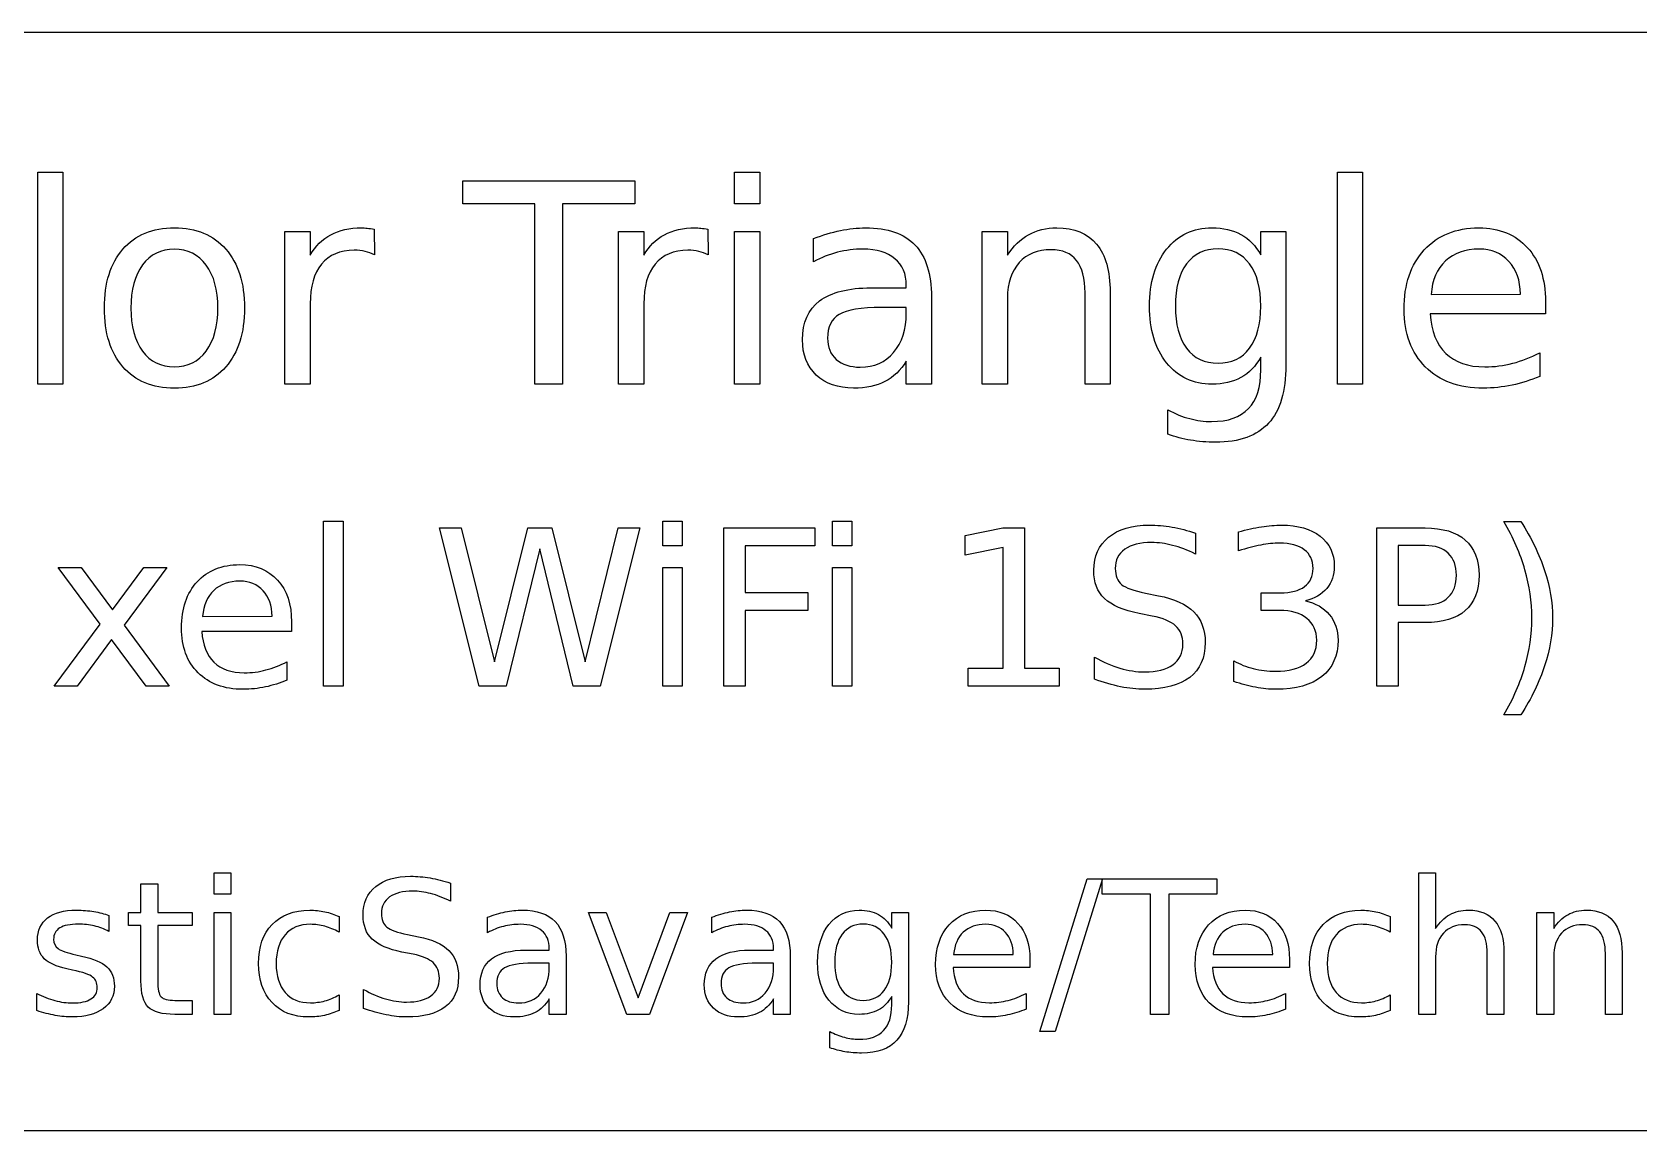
# Model space of a CAD drawing. Extents: x -55 to 123, y 94 to 249.
# Drawn here: x 23.19 to 59.75, y 94.18 to 119.18 of the extents above; entities that cross this region are included whole.
import ezdxf

# ---------------------------------------------------------------- set-up
doc = ezdxf.new("R2010")
doc.units = 0
doc.layers.get('0').update_dxf_attribs({"linetype": 'CONTINUOUS'})

msp = doc.modelspace()

# ---------------------------------------------------------------- linework, layer by layer
at = {"color": 7}
for p, q in [((-12.012783, 119.182961), (79.737214, 119.182961)), ((23.324873, 115.997253), (23.895381, 115.997253)), ((23.324873, 111.172742), (23.324873, 115.997253)), ((23.895381, 115.997253), (23.895381, 111.172742)), ((39.175066, 115.997253), (39.745574, 115.997253)), ((39.175066, 115.274817), (39.175066, 115.997253)), ((39.745574, 115.997253), (39.745574, 115.274817)), ((52.892061, 115.997253), (53.462569, 115.997253)), ((52.892061, 111.172742), (52.892061, 115.997253)), ((53.462569, 115.997253), (53.462569, 111.172742)), ((32.9894, 115.801916), (36.90544, 115.801916)), ((32.9894, 115.274817), (32.9894, 115.801916)), ((36.90544, 115.801916), (36.90544, 115.274817)), ((34.632711, 115.274817), (32.9894, 115.274817)), ((34.632711, 111.172742), (34.632711, 115.274817)), ((36.90544, 115.274817), (35.26213, 115.274817)), ((35.26213, 115.274817), (35.26213, 111.172742)), ((39.745574, 115.274817), (39.175066, 115.274817)), ((26.431661, 114.729114), (26.431661, 114.729114)), ((28.946235, 111.172741), (28.946235, 114.645398)), ((28.946235, 114.645398), (29.519844, 114.645398)), ((29.519844, 114.645398), (29.519844, 114.105896)), ((30.977119, 114.698114), (30.98022, 114.112097)), ((36.536468, 111.172741), (36.536468, 114.645398)), ((36.536468, 114.645398), (37.110077, 114.645398)), ((37.110077, 114.645398), (37.110077, 114.105896)), ((38.567352, 114.698114), (38.570453, 114.112097)), ((39.175066, 114.645398), (39.745574, 114.645398)), ((39.175066, 111.172742), (39.175066, 114.645398)), ((39.745574, 114.645398), (39.745574, 111.172742)), ((40.973408, 113.960171), (40.973408, 114.487271)), ((44.808834, 111.172742), (44.808834, 114.645398)), ((44.808834, 114.645398), (45.382442, 114.645398)), ((45.382442, 114.645398), (45.382442, 114.105896)), ((51.146432, 114.118301), (51.146432, 114.645401)), ((51.146432, 114.645401), (51.716939, 114.645401)), ((51.716939, 114.645401), (51.716939, 111.603723)), ((26.431661, 114.245422), (26.431661, 114.245422)), ((42.281856, 113.364856), (43.081807, 113.364856)), ((43.081807, 113.364856), (43.081807, 113.420666)), ((29.519844, 113.002086), (29.519844, 111.172741)), ((37.110077, 113.002086), (37.110077, 111.172741)), ((43.652315, 113.154017), (43.652315, 113.154016)), ((43.652315, 113.154016), (43.652315, 111.172742)), ((45.382442, 113.135413), (45.382442, 111.172742)), ((47.146676, 111.172742), (47.146676, 113.250134)), ((47.717183, 113.268738), (47.717183, 111.172742)), ((47.717183, 113.268738), (47.717183, 113.268738)), ((51.146432, 112.949377), (51.146432, 112.949377)), ((55.019062, 113.216028), (57.053046, 113.219128)), ((57.623554, 113.051705), (57.623554, 113.051697)), ((57.623554, 113.051697), (57.623554, 112.772644)), ((43.081807, 112.918372), (42.5144, 112.918372)), ((43.081807, 112.791248), (43.081807, 112.918372)), ((57.623554, 112.772644), (55.000458, 112.772644)), ((57.490229, 111.888982), (57.490229, 111.34948)), ((43.081807, 111.172742), (43.081807, 111.699841)), ((51.146432, 111.501407), (51.146432, 111.78356)), ((23.895381, 111.172742), (23.324873, 111.172742)), ((29.519844, 111.172741), (28.946235, 111.172741)), ((35.26213, 111.172742), (34.632711, 111.172742)), ((37.110077, 111.172741), (36.536468, 111.172741)), ((39.745574, 111.172742), (39.175066, 111.172742)), ((43.652315, 111.172742), (43.081807, 111.172742)), ((45.382442, 111.172742), (44.808834, 111.172742)), ((47.717183, 111.172742), (47.146676, 111.172742)), ((53.462569, 111.172742), (52.892061, 111.172742)), ((49.031832, 110.034828), (49.031832, 110.589833)), ((29.824044, 108.052783), (30.267773, 108.052783)), ((29.824044, 104.300385), (29.824044, 108.052783)), ((30.267773, 108.052783), (30.267773, 104.300385)), ((32.46471, 107.900855), (32.95667, 107.900855)), ((33.366637, 104.300385), (32.46471, 107.900855)), ((32.95667, 107.900855), (33.713902, 104.857457)), ((33.713902, 104.857457), (34.468723, 107.900855)), ((34.468723, 107.900855), (35.016148, 107.900855)), ((35.016148, 107.900855), (35.77338, 104.857457)), ((35.77338, 104.857457), (36.528201, 107.900855)), ((37.022572, 107.900855), (36.118234, 104.300385)), ((36.528201, 107.900855), (37.022572, 107.900855)), ((37.541059, 108.052783), (37.984787, 108.052783)), ((37.541059, 107.490888), (37.541059, 108.052783)), ((37.984787, 108.052783), (37.984787, 107.490888)), ((38.930121, 107.900855), (40.999246, 107.900855)), ((38.930121, 104.300385), (38.930121, 107.900855)), ((40.999246, 107.900855), (40.999246, 107.490888)), ((41.399566, 108.052783), (41.843294, 108.052783)), ((41.399566, 107.490888), (41.399566, 108.052783)), ((41.843294, 108.052783), (41.843294, 107.490888)), ((44.418846, 107.727222), (45.279775, 107.900855)), ((45.279775, 107.900855), (45.766912, 107.900855)), ((45.766912, 107.900855), (45.766912, 104.710352)), ((53.785373, 107.900855), (54.885047, 107.900855)), ((53.785373, 104.300385), (53.785373, 107.900855)), ((56.676842, 108.04796), (57.062693, 108.04796)), ((56.676842, 108.04796), (56.676842, 108.04796)), ((37.984787, 107.490888), (37.541059, 107.490888)), ((40.999246, 107.490888), (39.417258, 107.490888)), ((39.417258, 107.490888), (39.417258, 106.429799)), ((41.843294, 107.490888), (41.399566, 107.490888)), ((44.418846, 107.283494), (44.418846, 107.727222)), ((49.664005, 107.782697), (49.664005, 107.782688)), ((49.664005, 107.782688), (49.664005, 107.307609)), ((50.640689, 107.377543), (50.640689, 107.811625)), ((54.272509, 107.500535), (54.272509, 106.147646)), ((54.885047, 107.500535), (54.272509, 107.500535)), ((34.746053, 107.425776), (33.979175, 104.300385)), ((35.505696, 104.300385), (34.746053, 107.425776)), ((45.284599, 107.457126), (44.418846, 107.283494)), ((45.284599, 104.710352), (45.284599, 107.457126)), ((24.742873, 105.713563), (23.78307, 107.00134)), ((23.78307, 107.00134), (24.30638, 107.00134)), ((24.30638, 107.00134), (25.022615, 106.039125)), ((25.022615, 106.039125), (25.738851, 107.00134)), ((26.262161, 107.00134), (25.285476, 105.687036)), ((25.738851, 107.00134), (26.262161, 107.00134)), ((37.541059, 107.00134), (37.984787, 107.00134)), ((37.541059, 104.300385), (37.541059, 107.00134)), ((37.984787, 107.00134), (37.984787, 104.300385)), ((41.399566, 107.00134), (41.843294, 107.00134)), ((41.399566, 104.300385), (41.399566, 107.00134)), ((41.843294, 107.00134), (41.843294, 104.300385)), ((39.417258, 106.429799), (40.844905, 106.429799)), ((40.844905, 106.429799), (40.844905, 106.019832)), ((48.523334, 106.420151), (48.817545, 106.359861)), ((51.154353, 106.024655), (51.154353, 106.424975)), ((51.154353, 106.424975), (51.593258, 106.424975)), ((40.844905, 106.019832), (39.417258, 106.019832)), ((39.417258, 106.019832), (39.417258, 104.300385)), ((51.573965, 106.024655), (51.154353, 106.024655)), ((52.159976, 106.24169), (52.159976, 106.241697)), ((54.272509, 106.147646), (54.885047, 106.147646)), ((23.693842, 104.300385), (24.742873, 105.713563)), ((25.285476, 105.687036), (26.312803, 104.300385)), ((27.070035, 105.889608), (28.652023, 105.892019)), ((29.095751, 105.761798), (29.095751, 105.761795)), ((29.095751, 105.761795), (29.095751, 105.544754)), ((48.675262, 105.896849), (48.37864, 105.954729)), ((54.885047, 105.747325), (54.272509, 105.747325)), ((54.272509, 105.747325), (54.272509, 104.300385)), ((25.003323, 105.361475), (24.217152, 104.300385)), ((25.789493, 104.300385), (25.003323, 105.361475)), ((29.095751, 105.544754), (27.055566, 105.544754)), ((47.360958, 104.45955), (47.360958, 104.961156)), ((28.992054, 104.857456), (28.992054, 104.437844)), ((44.488782, 104.710352), (45.284599, 104.710352)), ((44.488782, 104.300385), (44.488782, 104.710352)), ((45.766912, 104.710352), (46.562729, 104.710352)), ((46.562729, 104.710352), (46.562729, 104.300385)), ((50.532168, 104.408906), (50.532168, 104.879161)), ((24.217152, 104.300385), (23.693842, 104.300385)), ((26.312803, 104.300385), (25.789493, 104.300385)), ((30.267773, 104.300385), (29.824044, 104.300385)), ((33.979175, 104.300385), (33.366637, 104.300385)), ((36.118234, 104.300385), (35.505696, 104.300385)), ((37.984787, 104.300385), (37.541059, 104.300385)), ((39.417258, 104.300385), (38.930121, 104.300385)), ((41.843294, 104.300385), (41.399566, 104.300385)), ((46.562729, 104.300385), (44.488782, 104.300385)), ((54.272509, 104.300385), (53.785373, 104.300385)), ((57.062693, 103.649262), (56.676842, 103.649262)), ((25.668397, 99.149432), (25.668397, 99.806757)), ((25.668397, 99.806757), (26.050804, 99.806757)), ((26.050804, 99.806757), (26.050804, 99.149432)), ((27.336514, 100.050669), (27.716852, 100.050669)), ((27.336514, 99.569045), (27.336514, 100.050669)), ((27.716852, 100.050669), (27.716852, 99.569045)), ((32.708796, 99.819159), (32.708796, 99.411949)), ((32.708796, 99.819157), (32.708796, 99.819159)), ((46.119861, 96.441588), (47.194731, 99.920445)), ((47.546131, 99.920445), (46.471261, 96.441588)), ((47.194731, 99.920445), (47.546131, 99.920445)), ((47.537863, 99.920445), (50.148557, 99.920445)), ((47.537863, 99.569045), (47.537863, 99.920445)), ((50.148557, 99.920445), (50.148557, 99.569045)), ((54.739495, 96.834328), (54.739495, 100.050669)), ((54.739495, 100.050669), (55.1219, 100.050669)), ((55.1219, 100.050669), (55.1219, 98.789765)), ((27.716852, 99.569045), (27.336514, 99.569045)), ((48.633404, 99.569045), (47.537863, 99.569045)), ((48.633404, 96.834328), (48.633404, 99.569045)), ((50.148557, 99.569045), (49.053016, 99.569045)), ((49.053016, 99.569045), (49.053016, 96.834328)), ((24.942863, 99.08122), (24.942863, 98.721552)), ((24.942863, 99.081217), (24.942863, 99.08122)), ((25.389344, 98.853843), (25.389344, 99.149432)), ((25.389344, 99.149432), (25.668397, 99.149432)), ((26.050804, 99.149432), (26.834218, 99.149432)), ((26.834218, 99.149432), (26.834218, 98.853843)), ((27.336514, 99.149432), (27.716852, 99.149432)), ((27.336514, 96.834328), (27.336514, 99.149432)), ((27.716852, 99.149432), (27.716852, 96.834328)), ((30.17665, 99.060549), (30.17665, 98.705015)), ((30.17665, 99.06054), (30.17665, 99.060549)), ((35.85279, 99.149432), (36.255866, 99.149432)), ((36.720954, 96.834328), (35.85279, 99.149432)), ((36.255866, 99.149432), (36.979336, 97.206399)), ((36.979336, 97.206399), (37.702806, 99.149432)), ((38.105882, 99.149432), (37.237718, 96.834328)), ((37.702806, 99.149432), (38.105882, 99.149432)), ((42.75056, 98.798035), (42.75056, 99.149434)), ((42.75056, 99.149434), (43.130899, 99.149434)), ((43.130899, 99.149434), (43.130899, 97.121649)), ((54.08837, 99.060549), (54.08837, 98.705015)), ((54.08837, 99.06054), (54.08837, 99.060549)), ((57.426666, 96.834328), (57.426666, 99.149432)), ((57.426666, 99.149432), (57.809072, 99.149432)), ((57.809072, 99.149432), (57.809072, 98.789765)), ((25.668397, 98.853843), (25.389344, 98.853843)), ((25.668397, 97.597073), (25.668397, 98.853843)), ((26.834218, 98.853843), (26.050804, 98.853843)), ((26.050804, 98.853843), (26.050804, 97.597073)), ((33.55422, 98.692617), (33.55422, 99.044017)), ((38.655718, 98.692617), (38.655718, 99.044017)), ((31.731078, 98.651271), (31.983259, 98.599591)), ((34.959819, 98.295737), (34.959819, 98.332947)), ((40.061317, 98.295737), (40.061317, 98.332947)), ((24.190454, 98.188246), (24.320679, 98.159306)), ((31.861303, 98.202714), (31.607055, 98.252324)), ((34.426518, 98.295737), (34.959819, 98.295737)), ((34.959819, 97.998082), (34.581548, 97.998082)), ((34.959819, 97.913332), (34.959819, 97.998082)), ((35.340158, 98.155181), (35.340158, 98.155178)), ((35.340158, 98.155178), (35.340158, 96.834328)), ((39.528016, 98.295737), (40.061317, 98.295737)), ((40.061317, 97.998082), (39.683045, 97.998082)), ((40.061317, 97.913332), (40.061317, 97.998082)), ((40.441655, 98.155181), (40.441655, 98.155178)), ((40.441655, 98.155178), (40.441655, 96.834328)), ((42.75056, 98.018752), (42.75056, 98.018752)), ((44.158224, 98.196519), (45.514213, 98.198586)), ((45.894552, 98.086967), (45.894552, 98.086965)), ((45.894552, 98.086965), (45.894552, 97.90093)), ((50.061742, 98.196519), (51.417732, 98.198586)), ((51.79807, 98.086967), (51.79807, 98.086965)), ((51.79807, 98.086965), (51.79807, 97.90093)), ((55.1219, 98.142776), (55.1219, 96.834328)), ((56.298056, 96.834328), (56.298056, 98.219257)), ((56.678394, 98.231659), (56.678394, 96.834328)), ((56.678394, 98.231659), (56.678394, 98.231659)), ((57.809072, 98.142776), (57.809072, 96.834328)), ((58.985228, 96.834328), (58.985228, 98.219257)), ((59.365566, 98.231659), (59.365566, 96.834328)), ((59.365566, 98.231659), (59.365566, 98.231659)), ((24.113973, 97.840985), (23.981681, 97.871995)), ((45.894552, 97.90093), (44.145821, 97.90093)), ((51.79807, 97.90093), (50.04934, 97.90093)), ((23.297486, 96.919075), (23.297486, 97.311816)), ((30.17665, 97.274609), (30.17665, 96.923209)), ((30.734757, 96.970751), (30.734757, 97.400699)), ((42.75056, 97.053438), (42.75056, 97.241541)), ((45.805668, 97.311816), (45.805668, 96.952148)), ((51.709187, 97.311816), (51.709187, 96.952148)), ((54.08837, 97.274609), (54.08837, 96.923209)), ((26.443543, 97.15265), (26.834217, 97.15265)), ((26.834217, 97.15265), (26.834217, 96.834328)), ((34.959819, 96.834328), (34.959819, 97.185728)), ((40.061317, 96.834328), (40.061317, 97.185728)), ((26.834217, 96.834328), (26.443543, 96.834328)), ((27.716852, 96.834328), (27.336514, 96.834328)), ((35.340158, 96.834328), (34.959819, 96.834328)), ((37.237718, 96.834328), (36.720954, 96.834328)), ((40.441655, 96.834328), (40.061317, 96.834328)), ((49.053016, 96.834328), (48.633404, 96.834328)), ((55.1219, 96.834328), (54.739495, 96.834328)), ((56.678394, 96.834328), (56.298056, 96.834328)), ((57.809072, 96.834328), (57.426666, 96.834328)), ((59.365566, 96.834328), (58.985228, 96.834328)), ((41.340827, 96.075722), (41.340827, 96.445726)), ((46.471261, 96.441588), (46.119861, 96.441588)), ((114.93848, 94.182959), (-47.214053, 94.182961))]:
    msp.add_line(p, q, dxfattribs=at)
for points in [[(25.259639, 114.245422), (25.542826, 114.567884), (25.9335, 114.729114), (26.431661, 114.729114)], [(26.431661, 114.729114), (26.927754, 114.729114), (27.317395, 114.567884), (27.600582, 114.245422)], [(29.519844, 114.105896), (29.639733, 114.316736), (29.795796, 114.472799), (29.988032, 114.574084)], [(29.988032, 114.574084), (30.180269, 114.677438), (30.413846, 114.729114), (30.688765, 114.729114)], [(30.688765, 114.729114), (30.728038, 114.729114), (30.771446, 114.726014), (30.818989, 114.719814)], [(30.818989, 114.719814), (30.866529, 114.715681), (30.919239, 114.708448), (30.977119, 114.698114)], [(37.110077, 114.105896), (37.229966, 114.316736), (37.386029, 114.472799), (37.578265, 114.574084)], [(37.578265, 114.574084), (37.770502, 114.677438), (38.004079, 114.729114), (38.278998, 114.729114)], [(38.278998, 114.729114), (38.318271, 114.729114), (38.361679, 114.726014), (38.409222, 114.719814)], [(38.409222, 114.719814), (38.456762, 114.715681), (38.509472, 114.708448), (38.567352, 114.698114)], [(40.973408, 114.487271), (41.182181, 114.567887), (41.384752, 114.627831), (41.581123, 114.667105)], [(41.581123, 114.667105), (41.777494, 114.708445), (41.968697, 114.729115), (42.154732, 114.729115)], [(42.154732, 114.729115), (42.657027, 114.729115), (43.032197, 114.598891), (43.280244, 114.338441)], [(45.382442, 114.105896), (45.518868, 114.314669), (45.679065, 114.470732), (45.863033, 114.574084)], [(45.863033, 114.574084), (46.049068, 114.677438), (46.263009, 114.729114), (46.504854, 114.729114)], [(46.504854, 114.729114), (46.903796, 114.729114), (47.205586, 114.605091), (47.410225, 114.357043)], [(49.003927, 114.242325), (49.264376, 114.566853), (49.607507, 114.729117), (50.033321, 114.729117)], [(50.033321, 114.729117), (50.289636, 114.729117), (50.509778, 114.678474), (50.693746, 114.577188)], [(50.693746, 114.577188), (50.877714, 114.475902), (51.028609, 114.32294), (51.146432, 114.118301)], [(54.864033, 114.226827), (55.172024, 114.561691), (55.586469, 114.729122), (56.107367, 114.729122)], [(56.107367, 114.729122), (56.574522, 114.729122), (56.943492, 114.578227), (57.214277, 114.276436)], [(24.837959, 112.905969), (24.837959, 113.476477), (24.978519, 113.922962), (25.259639, 114.245422)], [(26.431661, 114.245422), (26.125736, 114.245422), (25.883891, 114.125533), (25.706124, 113.885754)], [(27.154097, 113.882654), (26.97633, 114.1245), (26.735518, 114.245422), (26.431661, 114.245422)], [(27.600582, 114.245422), (27.883769, 113.922962), (28.025362, 113.476477), (28.025362, 112.905969)], [(30.521333, 114.220617), (30.198872, 114.220617), (29.950825, 114.115197), (29.777192, 113.904357)], [(30.76938, 114.192707), (30.694966, 114.211314), (30.612284, 114.220617), (30.521333, 114.220617)], [(30.98022, 114.112097), (30.91614, 114.149304), (30.84586, 114.176174), (30.76938, 114.192707)], [(38.111566, 114.220617), (37.789105, 114.220617), (37.541058, 114.115197), (37.367425, 113.904357)], [(38.359613, 114.192707), (38.285199, 114.211314), (38.202517, 114.220617), (38.111566, 114.220617)], [(38.570453, 114.112097), (38.506373, 114.149304), (38.436093, 114.176174), (38.359613, 114.192707)], [(41.516011, 114.174112), (41.327909, 114.126572), (41.147041, 114.055259), (40.973408, 113.960171)], [(42.09582, 114.245422), (41.897383, 114.245422), (41.704113, 114.221652), (41.516011, 114.174112)], [(42.821358, 114.028381), (42.649792, 114.173075), (42.407946, 114.245422), (42.09582, 114.245422)], [(43.280244, 114.338441), (43.528291, 114.077992), (43.652315, 113.683184), (43.652315, 113.154017)], [(46.37773, 114.23302), (46.069739, 114.23302), (45.82686, 114.134835), (45.649093, 113.938464)], [(46.954439, 113.988074), (46.826282, 114.151372), (46.634045, 114.23302), (46.37773, 114.23302)], [(47.410225, 114.357043), (47.614864, 114.111064), (47.717183, 113.748296), (47.717183, 113.268738)], [(48.613253, 112.94938), (48.613253, 113.486816), (48.743478, 113.917797), (49.003927, 114.242325)], [(50.172848, 114.251623), (49.866923, 114.251623), (49.628178, 114.137935), (49.456612, 113.910559)], [(50.889083, 113.910559), (50.719584, 114.137935), (50.480839, 114.251623), (50.172848, 114.251623)], [(54.405146, 112.874971), (54.405146, 113.443412), (54.558108, 113.894031), (54.864033, 114.226827)], [(56.113569, 114.245422), (55.795242, 114.245422), (55.53996, 114.155505), (55.347724, 113.975671)], [(56.789496, 113.96637), (56.619997, 114.152405), (56.394688, 114.245422), (56.113569, 114.245422)], [(57.214277, 114.276436), (57.487128, 113.976713), (57.623554, 113.568469), (57.623554, 113.051705)], [(25.706124, 113.885754), (25.528357, 113.648043), (25.439473, 113.321448), (25.439473, 112.905969)], [(27.420748, 112.905969), (27.420748, 113.317314), (27.331864, 113.642876), (27.154097, 113.882654)], [(29.777192, 113.904357), (29.605627, 113.695585), (29.519844, 113.394828), (29.519844, 113.002086)], [(37.367425, 113.904357), (37.19586, 113.695585), (37.110077, 113.394828), (37.110077, 113.002086)], [(43.081807, 113.420666), (43.081807, 113.683183), (42.994991, 113.885755), (42.821358, 114.028381)], [(45.649093, 113.938464), (45.471326, 113.742094), (45.382442, 113.474411), (45.382442, 113.135413)], [(47.146676, 113.250134), (47.146676, 113.578796), (47.082597, 113.824776), (46.954439, 113.988074)], [(49.456612, 113.910559), (49.287113, 113.683183), (49.202364, 113.362789), (49.202364, 112.949377)], [(51.146432, 112.949377), (51.146432, 113.362789), (51.060649, 113.683183), (50.889083, 113.910559)], [(55.347724, 113.975671), (55.157555, 113.795837), (55.048001, 113.542623), (55.019062, 113.216028)], [(57.053046, 113.219128), (57.048913, 113.531254), (56.961063, 113.780335), (56.789496, 113.96637)], [(41.109834, 113.0672), (41.372351, 113.265638), (41.763025, 113.364856), (42.281856, 113.364856)], [(40.71916, 112.183533), (40.71916, 112.574207), (40.849385, 112.868762), (41.109834, 113.0672)], [(49.003927, 111.659537), (48.743478, 111.984065), (48.613253, 112.414013), (48.613253, 112.94938)], [(49.202364, 112.949377), (49.202364, 112.538033), (49.287113, 112.218673), (49.456612, 111.991296)], [(50.889083, 111.991296), (51.060649, 112.218673), (51.146432, 112.538033), (51.146432, 112.949377)], [(25.259639, 111.566516), (24.978519, 111.891044), (24.837959, 112.337529), (24.837959, 112.905969)], [(25.439473, 112.905969), (25.439473, 112.490491), (25.527323, 112.162862), (25.703023, 111.923083)], [(27.154097, 111.926184), (27.331864, 112.165963), (27.420748, 112.492558), (27.420748, 112.905969)], [(28.025362, 112.905969), (28.025362, 112.337529), (27.883769, 111.891044), (27.600582, 111.566516)], [(41.556318, 112.760242), (41.378551, 112.654822), (41.289668, 112.474988), (41.289668, 112.22074)], [(42.5144, 112.918372), (42.053446, 112.918372), (41.734085, 112.865662), (41.556318, 112.760242)], [(42.793452, 111.895178), (42.985689, 112.120488), (43.081807, 112.419178), (43.081807, 112.791248)], [(54.888837, 111.566524), (54.566376, 111.888985), (54.405146, 112.325134), (54.405146, 112.874971)], [(55.000458, 112.772644), (55.025265, 112.379904), (55.143087, 112.08018), (55.353925, 111.873474)], [(41.289668, 112.22074), (41.289668, 112.018168), (41.355814, 111.856938), (41.488106, 111.737048)], [(25.703023, 111.923083), (25.88079, 111.685372), (26.123669, 111.566516), (26.431661, 111.566516)], [(26.431661, 111.566516), (26.735518, 111.566516), (26.97633, 111.686406), (27.154097, 111.926184)], [(41.032319, 111.380481), (40.823546, 111.580986), (40.71916, 111.84867), (40.71916, 112.183533)], [(42.033809, 111.560315), (42.350068, 111.560315), (42.603283, 111.671936), (42.793452, 111.895178)], [(49.456612, 111.991296), (49.628178, 111.76392), (49.866923, 111.650232), (50.172848, 111.650232)], [(50.172848, 111.650232), (50.480839, 111.650232), (50.719584, 111.76392), (50.889083, 111.991296)], [(55.353925, 111.873474), (55.566832, 111.668836), (55.862421, 111.566516), (56.240693, 111.566516)], [(56.876313, 111.647136), (57.083018, 111.700883), (57.287657, 111.781498), (57.490229, 111.888982)], [(26.431661, 111.082825), (25.9335, 111.082825), (25.542826, 111.244056), (25.259639, 111.566516)], [(27.600582, 111.566516), (27.317395, 111.244056), (26.927754, 111.082825), (26.431661, 111.082825)], [(41.488106, 111.737048), (41.622465, 111.619226), (41.804366, 111.560315), (42.033809, 111.560315)], [(43.081807, 111.699841), (42.951582, 111.489002), (42.789318, 111.332939), (42.595015, 111.231653)], [(50.033321, 111.172745), (49.607507, 111.172745), (49.264376, 111.335009), (49.003927, 111.659537)], [(51.146432, 111.78356), (51.028609, 111.578922), (50.877714, 111.425959), (50.693746, 111.324673)], [(50.867379, 110.61774), (51.053414, 110.812044), (51.146432, 111.106599), (51.146432, 111.501407)], [(51.716939, 111.603723), (51.716939, 111.012545), (51.585681, 110.573296), (51.323165, 110.285974)], [(56.206586, 111.082833), (55.652615, 111.082833), (55.213365, 111.244064), (54.888837, 111.566524)], [(56.240693, 111.566516), (56.459801, 111.566516), (56.671674, 111.59339), (56.876313, 111.647136)], [(41.88188, 111.082825), (41.526346, 111.082825), (41.243159, 111.182044), (41.032319, 111.380481)], [(42.595015, 111.231653), (42.400712, 111.132435), (42.163, 111.082825), (41.88188, 111.082825)], [(50.693746, 111.324673), (50.509778, 111.223388), (50.289636, 111.172745), (50.033321, 111.172745)], [(56.86081, 111.151043), (56.645836, 111.10557), (56.427761, 111.082833), (56.206586, 111.082833)], [(57.490229, 111.34948), (57.28559, 111.262664), (57.075784, 111.196518), (56.86081, 111.151043)], [(49.031832, 110.589833), (49.199263, 110.498883), (49.364628, 110.431703), (49.527926, 110.388294)], [(50.02712, 110.323184), (50.401257, 110.323184), (50.681344, 110.42137), (50.867379, 110.61774)], [(49.54963, 109.898402), (49.371863, 109.927342), (49.199263, 109.972818), (49.031832, 110.034828)], [(49.527926, 110.388294), (49.691223, 110.344888), (49.857621, 110.323184), (50.02712, 110.323184)], [(51.323165, 110.285974), (51.060648, 109.996586), (50.658606, 109.851892), (50.117037, 109.851892)], [(50.117037, 109.851892), (49.916532, 109.851892), (49.727397, 109.867396), (49.54963, 109.898402)], [(47.681697, 107.691057), (47.906776, 107.874337), (48.216261, 107.965976), (48.61015, 107.965976)], [(48.61015, 107.965976), (48.778959, 107.965976), (48.950984, 107.950703), (49.126225, 107.920156)], [(49.126225, 107.920156), (49.301466, 107.88961), (49.480726, 107.84379), (49.664005, 107.782697)], [(50.640689, 107.811625), (50.825576, 107.863072), (50.998405, 107.901657), (51.159176, 107.92738)], [(51.159176, 107.92738), (51.321555, 107.9531), (51.474287, 107.96596), (51.617373, 107.96596)], [(51.617373, 107.96596), (51.987147, 107.96596), (52.279751, 107.881555), (52.495184, 107.712745)], [(54.885047, 107.900855), (55.288582, 107.900855), (55.593244, 107.809216), (55.799031, 107.625936)], [(57.154333, 106.950697), (57.049832, 107.312433), (56.890668, 107.678187), (56.676842, 108.04796)], [(57.062693, 108.04796), (57.30385, 107.66854), (57.483913, 107.297159), (57.602884, 106.933816)], [(47.346489, 106.938648), (47.346489, 107.256976), (47.458225, 107.507779), (47.681697, 107.691057)], [(48.665616, 107.570468), (48.400343, 107.570468), (48.19536, 107.519022), (48.050666, 107.416128)], [(49.140695, 107.505358), (48.976708, 107.548765), (48.818349, 107.570468), (48.665616, 107.570468)], [(49.664005, 107.307609), (49.479118, 107.396033), (49.304681, 107.46195), (49.140695, 107.505358)], [(51.144706, 107.51259), (50.991973, 107.48365), (50.823968, 107.438635), (50.640689, 107.377543)], [(51.573965, 107.556), (51.440525, 107.556), (51.297439, 107.54153), (51.144706, 107.51259)], [(52.13586, 107.406482), (52.005635, 107.506161), (51.818337, 107.556), (51.573965, 107.556)], [(52.495184, 107.712745), (52.710617, 107.545543), (52.818334, 107.318856), (52.818334, 107.032684)], [(55.410769, 107.32449), (55.286975, 107.441854), (55.111734, 107.500535), (54.885047, 107.500535)], [(55.799031, 107.625936), (56.006426, 107.444265), (56.110123, 107.177385), (56.110123, 106.825296)], [(48.050666, 107.416128), (47.90758, 107.313234), (47.836037, 107.166933), (47.836037, 106.977223)], [(52.333609, 106.982047), (52.333609, 107.166934), (52.267693, 107.308412), (52.13586, 107.406482)], [(55.596459, 106.825296), (55.596459, 107.04073), (55.534562, 107.207128), (55.410769, 107.32449)], [(26.949457, 106.675782), (27.189006, 106.936232), (27.511352, 107.066456), (27.916495, 107.066456)], [(27.916495, 107.066456), (28.279838, 107.066456), (28.566814, 106.949093), (28.777424, 106.714367)], [(47.590057, 106.29476), (47.427678, 106.449101), (47.346489, 106.66373), (47.346489, 106.938648)], [(47.836037, 106.977223), (47.836037, 106.818059), (47.883464, 106.697481), (47.978319, 106.615487)], [(52.143095, 106.567257), (52.270104, 106.66372), (52.333609, 106.801983), (52.333609, 106.982047)], [(52.818334, 107.032684), (52.818334, 106.833328), (52.76126, 106.664518), (52.647112, 106.526255)], [(55.410769, 106.32369), (55.534562, 106.441053), (55.596459, 106.608255), (55.596459, 106.825296)], [(56.110123, 106.825296), (56.110123, 106.469992), (56.006426, 106.201504), (55.799031, 106.019832)], [(57.313496, 105.851023), (57.313496, 106.222405), (57.260442, 106.588963), (57.154333, 106.950697)], [(57.602884, 106.933816), (57.723462, 106.570474), (57.783751, 106.209543), (57.783751, 105.851023)], [(26.592545, 105.624338), (26.592545, 106.066459), (26.711516, 106.41694), (26.949457, 106.675782)], [(27.325661, 106.480442), (27.177752, 106.340571), (27.092543, 106.143626), (27.070035, 105.889608)], [(27.921318, 106.690248), (27.673731, 106.690248), (27.475178, 106.620313), (27.325661, 106.480442)], [(28.44704, 106.473207), (28.315207, 106.617901), (28.139967, 106.690248), (27.921318, 106.690248)], [(28.652023, 105.892019), (28.648808, 106.134784), (28.58048, 106.328513), (28.44704, 106.473207)], [(28.777424, 106.714367), (28.989642, 106.481249), (29.095751, 106.163726), (29.095751, 105.761798)], [(47.978319, 106.615487), (48.074782, 106.535102), (48.256453, 106.46999), (48.523334, 106.420151)], [(51.593258, 106.424975), (51.832807, 106.424975), (52.016086, 106.472403), (52.143095, 106.567257)], [(52.647112, 106.526255), (52.532965, 106.389599), (52.370586, 106.294744), (52.159976, 106.24169)], [(48.37864, 105.954729), (48.015297, 106.027077), (47.752436, 106.14042), (47.590057, 106.29476)], [(48.817545, 106.359861), (49.180888, 106.29073), (49.448571, 106.168544), (49.620596, 105.993303)], [(52.193738, 105.843787), (52.045829, 105.964366), (51.839238, 106.024655), (51.573965, 106.024655)], [(52.159976, 106.241697), (52.393094, 106.191857), (52.574765, 106.08816), (52.70499, 105.930604)], [(54.885047, 106.147646), (55.111734, 106.147646), (55.286975, 106.206328), (55.410769, 106.32369)], [(55.799031, 106.019832), (55.593244, 105.838161), (55.288582, 105.747325), (54.885047, 105.747325)], [(49.208219, 105.672573), (49.100502, 105.772251), (48.92285, 105.84701), (48.675262, 105.896849)], [(49.372205, 105.257783), (49.372205, 105.434632), (49.317543, 105.572895), (49.208219, 105.672573)], [(49.620596, 105.993303), (49.794229, 105.819671), (49.881046, 105.586553), (49.881046, 105.293949)], [(52.418014, 105.347004), (52.418014, 105.559222), (52.343255, 105.724817), (52.193738, 105.843787)], [(52.70499, 105.930604), (52.836823, 105.773049), (52.902739, 105.578516), (52.902739, 105.347005)], [(57.154333, 104.746525), (57.260442, 105.111476), (57.313496, 105.479642), (57.313496, 105.851023)], [(57.783751, 105.851023), (57.783751, 105.490896), (57.723462, 105.128357), (57.602884, 104.763406)], [(26.968749, 104.606657), (26.717946, 104.857461), (26.592545, 105.196688), (26.592545, 105.624338)], [(27.055566, 105.544754), (27.074859, 105.239289), (27.166499, 105.006171), (27.330484, 104.845399)], [(49.881046, 105.293949), (49.881046, 104.945076), (49.763683, 104.680607), (49.528957, 104.500543)], [(52.176857, 104.821283), (52.337628, 104.941861), (52.418014, 105.117102), (52.418014, 105.347004)], [(52.902739, 105.347005), (52.902739, 104.991701), (52.780553, 104.716783), (52.53618, 104.522249)], [(47.360958, 104.961156), (47.558707, 104.850224), (47.752436, 104.766623), (47.942146, 104.710353)], [(49.145518, 104.789939), (49.296643, 104.899264), (49.372205, 105.055212), (49.372205, 105.257783)], [(27.993665, 104.230453), (27.562798, 104.230453), (27.22116, 104.355855), (26.968749, 104.606657)], [(27.330484, 104.845399), (27.496079, 104.686236), (27.725981, 104.606654), (28.020192, 104.606654)], [(28.020192, 104.606654), (28.19061, 104.606654), (28.355401, 104.627554), (28.514564, 104.669354)], [(28.514564, 104.669354), (28.675335, 104.711154), (28.834498, 104.773855), (28.992054, 104.857456)], [(47.942146, 104.710353), (48.131856, 104.654087), (48.31835, 104.625953), (48.501629, 104.625953)], [(48.501629, 104.625953), (48.779763, 104.625953), (48.994393, 104.680615), (49.145518, 104.789939)], [(50.532168, 104.879161), (50.667216, 104.800384), (50.815126, 104.740899), (50.975897, 104.700705)], [(50.975897, 104.700705), (51.136668, 104.660512), (51.304673, 104.640415), (51.479914, 104.640415)], [(51.479914, 104.640415), (51.785379, 104.640415), (52.017694, 104.700705), (52.176857, 104.821283)], [(56.676842, 103.649262), (56.890668, 104.017428), (57.049832, 104.383183), (57.154333, 104.746525)], [(57.602884, 104.763406), (57.483913, 104.398456), (57.30385, 104.027074), (57.062693, 103.649262)], [(28.502506, 104.283503), (28.335304, 104.248137), (28.16569, 104.230453), (27.993665, 104.230453)], [(28.992054, 104.437844), (28.832891, 104.37032), (28.669708, 104.318873), (28.502506, 104.283503)], [(47.956615, 104.288328), (47.765298, 104.326915), (47.566745, 104.383989), (47.360958, 104.45955)], [(48.501629, 104.230448), (48.331212, 104.230448), (48.14954, 104.249742), (47.956615, 104.288328)], [(49.528957, 104.500543), (49.295839, 104.32048), (48.953396, 104.230448), (48.501629, 104.230448)], [(51.026539, 104.27627), (50.867376, 104.30521), (50.702585, 104.349422), (50.532168, 104.408906)], [(51.494383, 104.23045), (51.343258, 104.23045), (51.18731, 104.245724), (51.026539, 104.27627)], [(52.53618, 104.522249), (52.291808, 104.327717), (51.944542, 104.23045), (51.494383, 104.23045)], [(31.009675, 99.740605), (31.2026, 99.897701), (31.467873, 99.976249), (31.805492, 99.976249)], [(31.805492, 99.976249), (31.950186, 99.976249), (32.097636, 99.963159), (32.247843, 99.936979)], [(32.247843, 99.936979), (32.398049, 99.910799), (32.5517, 99.871525), (32.708796, 99.819157)], [(30.722354, 99.095683), (30.722354, 99.368535), (30.818128, 99.583509), (31.009675, 99.740605)], [(31.325935, 99.504965), (31.20329, 99.416771), (31.141967, 99.29137), (31.141967, 99.128761)], [(31.853035, 99.637257), (31.625658, 99.637257), (31.449958, 99.59316), (31.325935, 99.504965)], [(32.260245, 99.581447), (32.119685, 99.618654), (31.983948, 99.637257), (31.853035, 99.637257)], [(32.708796, 99.411949), (32.550322, 99.487741), (32.400805, 99.544241), (32.260245, 99.581447)], [(23.545532, 99.02748), (23.699873, 99.145992), (23.918981, 99.205247), (24.202857, 99.205247)], [(24.202857, 99.205247), (24.343416, 99.205247), (24.475708, 99.194911), (24.599732, 99.174237)], [(24.599732, 99.174237), (24.723755, 99.153564), (24.838132, 99.122557), (24.942863, 99.081217)], [(28.655295, 98.880709), (28.863379, 99.097061), (29.147944, 99.205237), (29.50899, 99.205237)], [(29.50899, 99.205237), (29.626123, 99.205237), (29.740501, 99.192834), (29.852122, 99.168027)], [(29.852122, 99.168027), (29.963743, 99.144601), (30.071919, 99.108772), (30.17665, 99.06054)], [(30.931127, 98.543779), (30.791945, 98.676071), (30.722354, 98.860039), (30.722354, 99.095683)], [(31.141967, 99.128761), (31.141967, 98.992335), (31.182619, 98.888982), (31.263923, 98.818702)], [(33.55422, 99.044017), (33.693402, 99.097764), (33.82845, 99.137727), (33.959363, 99.163906)], [(33.959363, 99.163906), (34.090277, 99.191466), (34.217746, 99.205246), (34.341769, 99.205246)], [(34.341769, 99.205246), (34.676632, 99.205246), (34.926746, 99.11843), (35.092111, 98.944797)], [(38.655718, 99.044017), (38.7949, 99.097764), (38.929948, 99.137727), (39.060861, 99.163906)], [(39.060861, 99.163906), (39.191775, 99.191466), (39.319244, 99.205246), (39.443267, 99.205246)], [(39.443267, 99.205246), (39.77813, 99.205246), (40.028244, 99.11843), (40.193608, 98.944797)], [(41.322224, 98.880717), (41.495857, 99.097069), (41.724611, 99.205245), (42.008487, 99.205245)], [(42.008487, 99.205245), (42.179364, 99.205245), (42.326125, 99.171483), (42.44877, 99.103959)], [(42.44877, 99.103959), (42.571415, 99.036435), (42.672012, 98.934461), (42.75056, 98.798035)], [(44.054871, 98.870382), (44.260198, 99.093624), (44.536495, 99.205245), (44.883761, 99.205245)], [(44.883761, 99.205245), (45.195198, 99.205245), (45.441177, 99.104649), (45.6217, 98.903455)], [(49.958389, 98.870382), (50.163717, 99.093624), (50.440014, 99.205245), (50.787279, 99.205245)], [(50.787279, 99.205245), (51.098716, 99.205245), (51.344696, 99.104649), (51.525219, 98.903455)], [(52.567016, 98.880709), (52.775099, 99.097061), (53.059664, 99.205237), (53.42071, 99.205237)], [(53.42071, 99.205237), (53.537843, 99.205237), (53.652221, 99.192834), (53.763842, 99.168027)], [(53.763842, 99.168027), (53.875463, 99.144601), (53.983639, 99.108772), (54.08837, 99.06054)], [(55.1219, 98.789765), (55.212851, 98.928947), (55.319649, 99.032988), (55.442294, 99.10189)], [(55.442294, 99.10189), (55.566317, 99.170792), (55.708944, 99.205243), (55.870175, 99.205243)], [(55.870175, 99.205243), (56.136136, 99.205243), (56.33733, 99.122561), (56.473755, 98.957196)], [(57.809072, 98.789765), (57.900023, 98.928947), (58.006821, 99.032988), (58.129466, 99.10189)], [(58.129466, 99.10189), (58.253489, 99.170792), (58.396116, 99.205243), (58.557347, 99.205243)], [(58.557347, 99.205243), (58.823308, 99.205243), (59.024502, 99.122561), (59.160927, 98.957196)], [(23.314022, 98.523118), (23.314022, 98.740848), (23.391192, 98.908969), (23.545532, 99.02748)], [(23.822518, 98.800095), (23.728811, 98.742215), (23.681958, 98.655399), (23.681958, 98.539646)], [(24.248332, 98.886915), (24.059541, 98.886915), (23.917603, 98.857975), (23.822518, 98.800095)], [(24.608, 98.845575), (24.492245, 98.873135), (24.372355, 98.886915), (24.248332, 98.886915)], [(24.942863, 98.721552), (24.835376, 98.776672), (24.723755, 98.818013), (24.608, 98.845575)], [(28.345237, 97.989807), (28.345237, 98.36739), (28.44859, 98.664357), (28.655295, 98.880709)], [(29.525527, 98.882777), (29.278858, 98.882777), (29.08731, 98.804229), (28.950885, 98.647133)], [(29.852122, 98.837307), (29.744635, 98.867621), (29.63577, 98.882777), (29.525527, 98.882777)], [(30.17665, 98.705015), (30.069163, 98.764269), (29.960987, 98.808366), (29.852122, 98.837307)], [(31.263923, 98.818702), (31.346606, 98.7498), (31.502324, 98.69399), (31.731078, 98.651271)], [(33.915955, 98.835244), (33.790554, 98.803551), (33.669975, 98.756009), (33.55422, 98.692617)], [(34.302495, 98.882784), (34.170203, 98.882784), (34.041356, 98.866938), (33.915955, 98.835244)], [(34.786186, 98.73809), (34.671809, 98.834553), (34.510579, 98.882784), (34.302495, 98.882784)], [(34.959819, 98.332947), (34.959819, 98.507958), (34.901941, 98.643006), (34.786186, 98.73809)], [(35.092111, 98.944797), (35.257476, 98.771165), (35.340158, 98.507959), (35.340158, 98.155181)], [(39.017453, 98.835244), (38.892052, 98.803551), (38.771473, 98.756009), (38.655718, 98.692617)], [(39.403993, 98.882784), (39.271701, 98.882784), (39.142854, 98.866938), (39.017453, 98.835244)], [(39.887684, 98.73809), (39.773307, 98.834553), (39.612076, 98.882784), (39.403993, 98.882784)], [(40.061317, 98.332947), (40.061317, 98.507958), (40.003439, 98.643006), (39.887684, 98.73809)], [(40.193608, 98.944797), (40.358973, 98.771165), (40.441655, 98.507959), (40.441655, 98.155181)], [(41.061774, 98.018754), (41.061774, 98.377044), (41.148591, 98.664365), (41.322224, 98.880717)], [(42.101504, 98.886916), (41.897555, 98.886916), (41.738391, 98.811124), (41.624014, 98.65954)], [(42.578994, 98.65954), (42.465995, 98.811124), (42.306832, 98.886916), (42.101504, 98.886916)], [(43.748946, 97.969145), (43.748946, 98.348106), (43.850921, 98.648518), (44.054871, 98.870382)], [(44.377332, 98.702948), (44.250552, 98.583059), (44.177516, 98.414249), (44.158224, 98.196519)], [(44.887895, 98.882782), (44.675677, 98.882782), (44.505489, 98.822838), (44.377332, 98.702948)], [(45.338513, 98.696747), (45.225514, 98.820771), (45.075308, 98.882782), (44.887895, 98.882782)], [(45.514213, 98.198586), (45.51148, 98.40667), (45.452913, 98.572724), (45.338513, 98.696747)], [(45.6217, 98.903455), (45.803601, 98.703639), (45.894552, 98.431477), (45.894552, 98.086967)], [(49.652465, 97.969145), (49.652465, 98.348106), (49.75444, 98.648518), (49.958389, 98.870382)], [(50.28085, 98.702948), (50.154071, 98.583059), (50.081035, 98.414249), (50.061742, 98.196519)], [(50.791414, 98.882782), (50.579196, 98.882782), (50.409008, 98.822838), (50.28085, 98.702948)], [(51.242032, 98.696747), (51.129033, 98.820771), (50.978827, 98.882782), (50.791414, 98.882782)], [(51.417732, 98.198586), (51.414999, 98.40667), (51.356432, 98.572724), (51.242032, 98.696747)], [(51.525219, 98.903455), (51.70712, 98.703639), (51.79807, 98.431477), (51.79807, 98.086967)], [(52.256957, 97.989807), (52.256957, 98.36739), (52.36031, 98.664357), (52.567016, 98.880709)], [(53.437247, 98.882777), (53.190578, 98.882777), (52.999031, 98.804229), (52.862605, 98.647133)], [(53.763842, 98.837307), (53.656355, 98.867621), (53.54749, 98.882777), (53.437247, 98.882777)], [(54.08837, 98.705015), (53.980883, 98.764269), (53.872707, 98.808366), (53.763842, 98.837307)], [(55.785425, 98.874514), (55.580098, 98.874514), (55.418178, 98.809057), (55.299667, 98.678143)], [(56.169898, 98.711216), (56.08446, 98.820082), (55.956302, 98.874514), (55.785425, 98.874514)], [(56.298056, 98.219257), (56.298056, 98.438365), (56.255337, 98.602352), (56.169898, 98.711216)], [(56.473755, 98.957196), (56.610181, 98.79321), (56.678394, 98.551364), (56.678394, 98.231659)], [(58.472597, 98.874514), (58.26727, 98.874514), (58.10535, 98.809057), (57.986839, 98.678143)], [(58.85707, 98.711216), (58.771631, 98.820082), (58.643474, 98.874514), (58.472597, 98.874514)], [(58.985228, 98.219257), (58.985228, 98.438365), (58.942509, 98.602352), (58.85707, 98.711216)], [(59.160927, 98.957196), (59.297353, 98.79321), (59.365566, 98.551364), (59.365566, 98.231659)], [(23.471118, 98.099371), (23.366387, 98.202725), (23.314022, 98.343974), (23.314022, 98.523118)], [(23.681958, 98.539646), (23.681958, 98.451452), (23.71572, 98.381861), (23.783244, 98.330873)], [(23.783244, 98.330873), (23.850768, 98.281267), (23.986505, 98.233724), (24.190454, 98.188246)], [(28.950885, 98.647133), (28.814459, 98.491415), (28.746246, 98.272306), (28.746246, 97.989808)], [(31.607055, 98.252324), (31.295618, 98.314338), (31.070309, 98.411489), (30.931127, 98.543779)], [(31.983259, 98.599591), (32.294696, 98.540338), (32.524139, 98.435607), (32.671589, 98.285399)], [(41.624014, 98.65954), (41.511015, 98.507956), (41.454515, 98.29436), (41.454515, 98.018752)], [(42.75056, 98.018752), (42.75056, 98.29436), (42.693371, 98.507956), (42.578994, 98.65954)], [(52.862605, 98.647133), (52.726179, 98.491415), (52.657966, 98.272306), (52.657966, 97.989808)], [(55.299667, 98.678143), (55.181156, 98.54723), (55.1219, 98.368774), (55.1219, 98.142776)], [(57.986839, 98.678143), (57.868328, 98.54723), (57.809072, 98.368774), (57.809072, 98.142776)], [(23.981681, 97.871995), (23.746037, 97.921602), (23.575849, 97.997394), (23.471118, 98.099371)], [(24.320679, 98.159306), (24.590774, 98.101426), (24.782322, 98.019433), (24.895321, 97.913326)], [(28.653228, 97.10304), (28.447901, 97.322148), (28.345237, 97.617737), (28.345237, 97.989807)], [(28.746246, 97.989808), (28.746246, 97.707311), (28.814459, 97.487514), (28.950885, 97.330417)], [(32.318122, 98.010478), (32.225794, 98.095917), (32.073521, 98.159996), (31.861303, 98.202714)], [(32.458682, 97.654944), (32.458682, 97.806528), (32.411829, 97.92504), (32.318122, 98.010478)], [(32.671589, 98.285399), (32.820417, 98.136571), (32.894831, 97.936755), (32.894831, 97.685952)], [(33.384722, 97.508188), (33.384722, 97.768638), (33.471538, 97.965008), (33.645171, 98.097299)], [(33.645171, 98.097299), (33.820182, 98.229591), (34.080631, 98.295737), (34.426518, 98.295737)], [(34.581548, 97.998082), (34.274245, 97.998082), (34.061338, 97.962942), (33.942827, 97.892662)], [(38.486219, 97.508188), (38.486219, 97.768638), (38.573035, 97.965008), (38.746668, 98.097299)], [(38.746668, 98.097299), (38.921679, 98.229591), (39.182129, 98.295737), (39.528016, 98.295737)], [(39.683045, 97.998082), (39.375743, 97.998082), (39.162836, 97.962942), (39.044325, 97.892662)], [(41.322224, 97.158858), (41.148591, 97.37521), (41.061774, 97.661842), (41.061774, 98.018754)], [(41.454515, 98.018752), (41.454515, 97.744523), (41.511015, 97.531616), (41.624014, 97.380032)], [(42.578994, 97.380032), (42.693371, 97.531616), (42.75056, 97.744523), (42.75056, 98.018752)], [(44.071407, 97.096847), (43.856433, 97.311821), (43.748946, 97.602587), (43.748946, 97.969145)], [(49.974926, 97.096847), (49.759952, 97.311821), (49.652465, 97.602587), (49.652465, 97.969145)], [(52.564949, 97.10304), (52.359621, 97.322148), (52.256957, 97.617737), (52.256957, 97.989807)], [(52.657966, 97.989808), (52.657966, 97.707311), (52.726179, 97.487514), (52.862605, 97.330417)], [(24.570793, 97.681822), (24.501891, 97.736942), (24.349618, 97.789997), (24.113973, 97.840985)], [(24.676213, 97.44411), (24.676213, 97.547464), (24.641073, 97.626701), (24.570793, 97.681822)], [(24.895321, 97.913326), (25.009698, 97.808596), (25.066886, 97.661835), (25.066886, 97.473043)], [(25.835829, 96.997626), (25.724208, 97.10787), (25.668397, 97.307685), (25.668397, 97.597073)], [(26.050804, 97.597073), (26.050804, 97.408282), (26.076297, 97.287014), (26.127284, 97.23327)], [(32.264379, 97.253935), (32.393914, 97.347642), (32.458682, 97.481312), (32.458682, 97.654944)], [(32.894831, 97.685952), (32.894831, 97.386918), (32.794234, 97.160231), (32.593041, 97.00589)], [(33.942827, 97.892662), (33.824316, 97.822382), (33.76506, 97.702493), (33.76506, 97.532994)], [(34.767583, 97.315953), (34.89574, 97.466159), (34.959819, 97.665286), (34.959819, 97.913332)], [(39.044325, 97.892662), (38.925814, 97.822382), (38.866558, 97.702493), (38.866558, 97.532994)], [(39.86908, 97.315953), (39.997238, 97.466159), (40.061317, 97.665286), (40.061317, 97.913332)], [(44.145821, 97.90093), (44.162361, 97.639103), (44.240909, 97.439287), (44.381466, 97.301483)], [(50.04934, 97.90093), (50.06588, 97.639103), (50.144428, 97.439287), (50.284984, 97.301483)], [(23.297486, 97.311816), (23.438045, 97.23878), (23.576538, 97.183659), (23.712964, 97.146451)], [(24.531519, 97.183661), (24.627982, 97.245675), (24.676213, 97.332491), (24.676213, 97.44411)], [(25.066886, 97.473043), (25.066886, 97.258069), (24.981448, 97.087882), (24.810571, 96.96248)], [(26.127284, 97.23327), (26.179651, 97.179524), (26.28507, 97.15265), (26.443543, 97.15265)], [(28.950885, 97.330417), (29.08731, 97.174699), (29.278858, 97.09684), (29.525527, 97.09684)], [(29.852122, 97.14025), (29.960987, 97.17057), (30.069163, 97.215357), (30.17665, 97.274609)], [(30.734757, 97.400699), (30.904256, 97.305615), (31.070309, 97.233957), (31.232917, 97.185725)], [(31.712475, 97.113375), (31.950876, 97.113375), (32.134844, 97.160229), (32.264379, 97.253935)], [(33.593494, 96.97282), (33.454313, 97.10649), (33.384722, 97.284946), (33.384722, 97.508188)], [(33.76506, 97.532994), (33.76506, 97.397946), (33.809157, 97.290459), (33.897352, 97.210533)], [(34.261154, 97.092711), (34.471994, 97.092711), (34.640804, 97.167125), (34.767583, 97.315953)], [(38.694992, 96.97282), (38.55581, 97.10649), (38.486219, 97.284946), (38.486219, 97.508188)], [(38.866558, 97.532994), (38.866558, 97.397946), (38.910655, 97.290459), (38.998849, 97.210533)], [(39.362651, 97.092711), (39.573491, 97.092711), (39.742301, 97.167125), (39.86908, 97.315953)], [(41.624014, 97.380032), (41.738391, 97.228448), (41.897555, 97.152655), (42.101504, 97.152655)], [(42.101504, 97.152655), (42.306832, 97.152655), (42.465995, 97.228448), (42.578994, 97.380032)], [(42.75056, 97.241541), (42.672012, 97.105115), (42.571415, 97.00314), (42.44877, 96.935616)], [(44.381466, 97.301483), (44.523404, 97.165058), (44.720463, 97.096845), (44.972644, 97.096845)], [(45.396391, 97.150585), (45.534195, 97.186412), (45.670621, 97.240156), (45.805668, 97.311816)], [(50.284984, 97.301483), (50.426922, 97.165058), (50.623982, 97.096845), (50.876163, 97.096845)], [(51.29991, 97.150585), (51.437713, 97.186412), (51.574139, 97.240156), (51.709187, 97.311816)], [(52.862605, 97.330417), (52.999031, 97.174699), (53.190578, 97.09684), (53.437247, 97.09684)], [(53.763842, 97.14025), (53.872707, 97.17057), (53.980883, 97.215357), (54.08837, 97.274609)], [(23.721232, 96.811588), (23.587563, 96.835015), (23.446314, 96.870844), (23.297486, 96.919075)], [(23.712964, 97.146451), (23.84939, 97.110625), (23.984438, 97.092711), (24.118107, 97.092711)], [(24.810571, 96.96248), (24.641072, 96.837079), (24.407495, 96.774378), (24.109839, 96.774378)], [(24.118107, 97.092711), (24.297252, 97.092711), (24.435056, 97.123028), (24.531519, 97.183661)], [(26.443543, 96.834328), (26.150021, 96.834328), (25.94745, 96.888761), (25.835829, 96.997626)], [(29.484185, 96.774378), (29.135542, 96.774378), (28.858556, 96.883932), (28.653228, 97.10304)], [(29.525527, 97.09684), (29.63577, 97.09684), (29.744635, 97.11131), (29.852122, 97.14025)], [(30.17665, 96.923209), (30.070541, 96.873603), (29.960297, 96.836396), (29.84592, 96.811588)], [(31.24532, 96.82399), (31.081333, 96.857064), (30.911146, 96.905984), (30.734757, 96.970751)], [(31.232917, 97.185725), (31.395526, 97.137492), (31.555378, 97.113375), (31.712475, 97.113375)], [(32.593041, 97.00589), (32.393226, 96.85155), (32.099704, 96.77438), (31.712475, 96.77438)], [(34.159868, 96.774383), (33.922845, 96.774383), (33.734054, 96.840529), (33.593494, 96.97282)], [(33.897352, 97.210533), (33.986924, 97.131985), (34.108191, 97.092711), (34.261154, 97.092711)], [(34.635291, 96.873603), (34.505756, 96.807457), (34.347281, 96.774383), (34.159868, 96.774383)], [(34.959819, 97.185728), (34.873003, 97.045168), (34.764827, 96.941127), (34.635291, 96.873603)], [(39.261366, 96.774383), (39.024343, 96.774383), (38.835552, 96.840529), (38.694992, 96.97282)], [(38.998849, 97.210533), (39.088422, 97.131985), (39.209689, 97.092711), (39.362651, 97.092711)], [(39.736789, 96.873603), (39.607253, 96.807457), (39.448779, 96.774383), (39.261366, 96.774383)], [(40.061317, 97.185728), (39.9745, 97.045168), (39.866324, 96.941127), (39.736789, 96.873603)], [(42.008487, 96.83433), (41.724611, 96.83433), (41.495857, 96.942506), (41.322224, 97.158858)], [(42.44877, 96.935616), (42.326125, 96.868092), (42.179364, 96.83433), (42.008487, 96.83433)], [(42.564525, 96.464327), (42.688548, 96.593863), (42.75056, 96.790234), (42.75056, 97.053438)], [(43.130899, 97.121649), (43.130899, 96.727531), (43.043393, 96.434698), (42.868382, 96.24315)], [(44.949907, 96.774386), (44.580592, 96.774386), (44.287759, 96.881873), (44.071407, 97.096847)], [(44.972644, 97.096845), (45.118716, 97.096845), (45.259965, 97.114759), (45.396391, 97.150585)], [(45.805668, 96.952148), (45.669243, 96.894268), (45.529372, 96.850171), (45.386056, 96.819856)], [(50.853425, 96.774386), (50.484111, 96.774386), (50.191278, 96.881873), (49.974926, 97.096847)], [(50.876163, 97.096845), (51.022235, 97.096845), (51.163484, 97.114759), (51.29991, 97.150585)], [(51.709187, 96.952148), (51.572761, 96.894268), (51.43289, 96.850171), (51.289574, 96.819856)], [(53.395906, 96.774378), (53.047262, 96.774378), (52.770276, 96.883932), (52.564949, 97.10304)], [(53.437247, 97.09684), (53.54749, 97.09684), (53.656355, 97.11131), (53.763842, 97.14025)], [(54.08837, 96.923209), (53.982261, 96.873603), (53.872018, 96.836396), (53.757641, 96.811588)], [(24.109839, 96.774378), (23.985816, 96.774378), (23.85628, 96.786782), (23.721232, 96.811588)], [(29.84592, 96.811588), (29.732921, 96.786782), (29.612343, 96.774378), (29.484185, 96.774378)], [(31.712475, 96.77438), (31.566403, 96.77438), (31.410685, 96.790917), (31.24532, 96.82399)], [(45.386056, 96.819856), (45.24274, 96.789543), (45.097357, 96.774386), (44.949907, 96.774386)], [(51.289574, 96.819856), (51.146258, 96.789543), (51.000875, 96.774386), (50.853425, 96.774386)], [(53.757641, 96.811588), (53.644642, 96.786782), (53.524063, 96.774378), (53.395906, 96.774378)], [(41.340827, 96.445726), (41.452448, 96.385093), (41.562691, 96.340307), (41.671556, 96.311367)], [(41.671556, 96.311367), (41.780421, 96.282427), (41.891353, 96.267957), (42.004352, 96.267957)], [(42.004352, 96.267957), (42.253777, 96.267957), (42.440502, 96.333414), (42.564525, 96.464327)], [(42.868382, 96.24315), (42.693371, 96.050225), (42.425343, 95.953762), (42.064297, 95.953762)], [(41.686026, 95.984772), (41.567515, 96.004066), (41.452448, 96.034382), (41.340827, 96.075722)], [(42.064297, 95.953762), (41.930628, 95.953762), (41.804537, 95.964099), (41.686026, 95.984772)]]:
    msp.add_open_spline(points, degree=3, dxfattribs=at)

doc.saveas('drawing.dxf')
